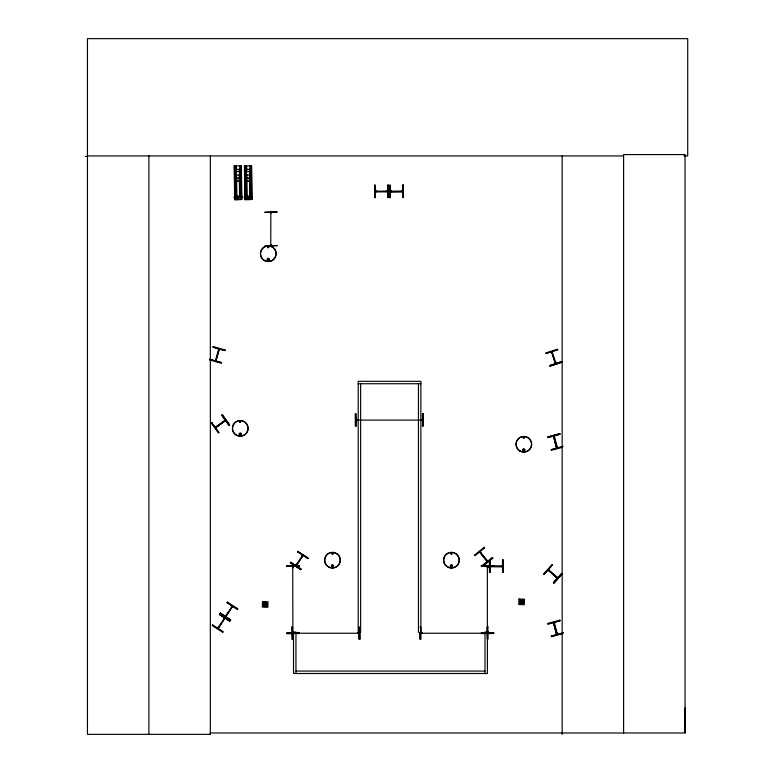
<?xml version="1.0" encoding="UTF-8"?>
<svg xmlns="http://www.w3.org/2000/svg" width="773" height="773" viewBox="0 0 773 773"><rect width="100%" height="100%" fill="white"/><g stroke="black" fill="none" stroke-linecap="round" stroke-linejoin="round"><path stroke-width="1.16" d="M685.129 707.836L685.042 732.988L210.343 732.988L210.333 734.35L210.333 155.933M549.274 570.918L548.54 569.691L548.26 570.194L557.352 578.301M219.29 349.01L215.957 360.788L215.358 360.653L215.735 359.493M218.401 350.072L218.74 348.865M219.155 349.251L218.653 349.01M219.213 349.27L215.909 360.711M216.45 427.025L216.025 426.58L216.45 426.967M225.561 420.483L224.605 421.295L224.315 420.676M217.628 628.227L218.218 627.116L218.672 627.415M295.73 565.517L296.842 564.599M293.354 567.43L292.793 567.691L292.783 566.445L293.286 566.57M292.648 631.754L293.276 631.522L293.286 632.836M487.232 631.754L487.927 631.744M239.572 421.942C241.814 419.816 239.862 424.522 239.814 421.507M239.872 421.942L240.577 421.749L239.968 422.106M267.593 247.263C269.371 245.002 268.618 249.718 267.68 247.099M268.589 247.35L267.941 247.07L268.656 247.263M268.994 259.718L268.076 258.81M332.1 553.623L332.854 553.719L332.148 553.806M333.124 553.893C331.936 551.449 331.607 555.594 332.999 554.028M333.279 566.203C331.153 562.696 331.53 568.638 332.989 566.512M450.746 553.719C452.534 551.458 451.78 556.174 450.833 553.565M452.244 566.203C450.814 562.918 450.273 568.812 452.176 565.981M523.447 437.808L524.152 437.624L523.543 437.972M218.315 349.908L218.981 350.101M551.661 351.812L555.372 363.677M264.791 606.602L266.869 605.848L267.352 604.815L266.588 602.737L265.554 602.254L264.414 602.351L262.994 604.042L263.748 606.119L264.791 606.602L265.236 604.08L265.11 604.776M265.236 604.08L265.554 602.254M521.244 604.051L523.321 603.288L523.804 602.254L523.05 600.177L522.017 599.693L520.876 599.8L519.456 601.491L520.21 603.568L521.244 604.051L521.688 601.52L521.572 602.215M521.688 601.52L522.017 599.693M292.725 566.57L292.87 632.749M292.793 567.566L293.286 567.43M292.716 631.754L293.276 631.754M293.267 632.701L293.209 631.618M487.309 566.57L487.811 567.691L487.869 566.348M487.377 567.566L487.879 567.43M487.299 631.754L487.86 631.754M487.85 632.701L487.328 632.71M553.787 436.03L554.56 436.977L554.019 437.132M553.787 622.497L556.956 634.343M557.72 577.866L556.86 576.958L556.27 577.344M271.4 212.865L270.763 212.43L271.458 212.43M270.763 245.022L271.439 245.514L270.763 245.456L270.83 212.43M248.742 199.048L247.978 199.115L248.742 198.98L247.978 198.845L248.742 198.709L247.978 198.574L248.742 198.439L248.036 197.782M209.57 359.261L221.542 362.605L221.358 363.242L209.396 359.86M215.396 360.701L218.711 348.99M225.117 349.947L224.933 350.613L212.971 347.232L213.155 346.565L225.107 350.005M224.875 618.1L218.208 628.362L217.715 627.976M223.697 618.796L224.257 619.047M232.586 606.235L225.929 616.496L225.387 616.187L226.093 615.192M224.73 618.323L218.189 628.285M226.421 615.714L225.89 615.376M232.113 605.926L231.388 606.795L231.91 607.143M302.987 555.4L296.31 565.662L295.817 565.266M302.514 555.101L302.117 556.492M271.391 245.456L271.381 245.022M240.896 434.581L240.896 433.837M331.752 565.788L332.467 565.237M451.761 553.912L451.239 553.391L451.596 554.009M479.647 551.864L487.154 561.449M486.526 560.56L487.096 560.377M487.753 561.295L486.517 560.444M238.499 197.762L237.784 198.574L238.557 198.709L237.794 198.845L238.557 198.98L237.794 199.115M231.388 606.795L231.823 607.404M301.789 555.971L302.204 556.608M292.783 566.319L292.725 567.44M487.367 566.319L487.29 567.624M215.599 359.725L216.111 359.735M375.291 191.192L376.635 191.115L376.412 191.743M390.307 191.192L391.524 191.134L391.438 191.743M355.957 419.681L357.339 419.671M421.14 419.681L422.522 419.681M358.044 632.691L358.054 633.377M420.725 632.816L421.971 632.691L421.845 633.367M490.13 566.068L491.512 566.058L490.13 566.503M212.594 624.961L212.217 625.541L222.672 632.256M217.696 628.12L224.711 618.197M225.407 616.245L232.47 606.167L225.9 616.41M222.643 632.304L223.02 631.734L212.575 624.98M297.479 551.825L297.856 551.246L308.282 558.029L307.905 558.608L297.528 551.758M295.798 565.411L302.871 555.333L296.291 565.575M300.745 569.604L301.122 569.025L290.696 562.251L290.319 562.821L300.745 569.604L290.358 562.773M557.014 447.896L557.294 446.794L556.55 446.717M556.686 633.425L557.188 633.193L557.459 634.382M268.917 259.892C265.139 260.395 270.763 257.477 268.27 260.269M523.34 437.334C523.002 440.195 525.804 436.32 523.292 437.508M450.901 565.459L450.717 566.174M375.552 191.752L375.552 191.124M376.509 191.656L376.412 191.115M387.466 191.607L375.369 191.578L387.611 191.578L387.457 191.047M391.438 191.675L390.442 191.733L390.568 191.124M391.621 191.704L391.428 191.057M402.578 191.588L390.346 191.685L402.482 191.675L401.487 191.115L402.743 191.115M355.957 420.106L356.218 419.613M357.174 420.145L357.078 419.604M422.522 420.106L421.275 420.232L421.391 419.623M359.097 633.338L357.918 632.816L359.174 632.816M420.985 632.749L421.942 633.28M502.556 565.991L501.184 566.435L502.566 566.628L490.333 566.628L490.382 566M420.725 633.242L487.154 633.242L487.019 632.749M263.748 606.119L264.946 604.699M265.4 604.157L266.588 602.737M520.21 603.568L521.398 602.138M521.852 601.597L523.05 600.177M544.028 574.291L552.299 565.005L544.163 574.407L543.641 573.943L551.961 564.696L552.434 565.121M548.907 570.764L549.323 570.3M553.439 582.668L561.71 573.392L562.232 573.846L553.961 583.132L553.439 582.668L561.778 573.45M553.574 582.784L561.845 573.508M553.912 583.093L562.184 573.808M216.527 426.851L215.503 427.72M224.354 420.725L224.682 421.179M225.387 420.686L215.715 427.643M555.913 363.494L555.632 362.276L554.937 362.353M296.291 564.541L296.774 564.705M556.686 446.688L557.227 446.813M293.228 567.566L293.218 566.445M487.811 567.566L487.869 566.57M474.854 555.478L484.555 547.709L474.941 555.594L474.525 555.072L484.227 547.303L484.661 547.844M480.477 553.12C481.492 552.734 480.091 550.946 479.666 552.106L487.309 561.652M482.729 565.314L492.43 557.546L492.865 558.087L483.164 565.855L482.729 565.314L492.546 557.681M483.125 565.807L492.826 558.038M239.727 433.682L240.625 433.566M523.302 449.548C526.886 449.277 521.572 452.36 523.611 449.258M211.705 422.454L211.135 422.85L218.401 432.948L218.914 432.58L211.628 422.502L218.778 432.677M221.832 415.236L222.392 414.84L229.6 424.966L229.04 425.363L221.832 415.236L229.059 425.353M215.541 427.614L225.455 420.551L215.551 427.72L215.319 427.083L225.31 420.126M238.528 197.83L237.852 197.782M332.844 566.628L332.274 566.696M263.091 605.182L264.839 604.554M265.506 604.312L267.245 603.674M519.553 602.631L521.302 601.993M521.959 601.752L523.707 601.114M557.72 349.657L545.902 353.493L557.748 349.734L557.565 349.164L545.738 353L545.951 353.657M551.593 352.044L552.212 351.899L551.99 352.971M551.99 353.28L552.54 352.701M561.613 361.638L549.796 365.484L550.009 366.141L561.826 362.295L561.613 361.638L549.845 365.648M549.99 366.083L561.807 362.247M547.989 437.605L547.815 436.938L559.807 433.672L559.99 434.339L547.97 437.518L559.942 434.175M547.825 436.987L559.826 433.73M553.835 436.223L556.918 448.069M551.265 449.625L563.256 446.34M551.304 449.76L562.203 446.804M562.338 447.296L551.439 450.263L551.255 449.596M559.826 620.197L547.815 623.405L547.989 624.072L559.981 620.787L559.807 620.149M547.97 623.985L559.971 620.729M554.057 623.685C555.188 624.236 554.512 621.743 553.71 622.729L556.918 634.536M556.55 633.184L557.294 633.261M563.256 632.836L551.255 636.073L551.439 636.739L562.329 633.715M551.304 636.237L563.275 632.894M501.435 565.933L501.435 566.493M502.305 566.493L490.256 566.503M293.74 633.367L293.866 632.691L292.745 632.71M486.159 632.758L486.169 633.319M401.622 190.989L401.622 191.675M451.625 566.696L450.785 566.358M234.238 165.953L241.418 165.847L241.785 199.511L235.089 199.579M234.76 169.364L240.973 169.297M244.944 169.364L251.157 169.297M234.779 171.645L240.992 171.577M244.964 171.645L251.186 171.577M234.818 175.056L241.031 174.988M245.002 175.056L251.225 174.988M234.847 178.09L241.06 178.022M245.031 178.09L251.244 178.022M234.876 181.51L241.099 181.442M245.07 181.51L251.283 181.442M390.346 191.685L402.627 191.578M235.05 196.168L241.263 196.1M245.234 196.168L251.447 196.1M234.026 197.163L242.307 197.076M244.21 197.163L252.491 197.076M234.026 197.424L242.316 197.328M244.21 197.424L252.5 197.328M237.669 197.704L238.654 197.743M247.862 197.704L248.838 197.743M235.581 199.608L234.606 199.618L234.267 165.953M235.813 199.598L236.789 199.589M237.688 199.608L238.673 199.598M244.79 199.618L251.969 199.511L251.583 165.847L244.423 165.953L244.944 199.618M374.557 185.191L375.253 185.191L375.301 197.617L375.079 185.191M375.417 191.192L387.592 191.115M390.442 191.192L402.482 191.047M375.291 191.617L387.592 191.54M375.33 197.617L374.644 197.627L374.615 185.191M389.66 197.627L390.355 197.617L390.268 185.191L389.582 185.191L389.718 197.627M402.781 197.54L403.477 197.54L403.39 185.105L402.704 185.114L402.781 197.54L402.791 185.114M423.169 413.671L422.483 413.681L422.56 426.107L423.246 426.107L423.111 413.671M356.092 419.681L357.213 419.671M357.213 420.106L356.092 420.106L422.396 420.106L422.261 419.546M421.266 419.681L422.387 419.681M422.396 420.106L421.401 420.183M355.995 426.107L355.309 426.116L355.232 413.681L355.918 413.681L355.995 426.107L355.744 413.681M490.092 560.067L489.396 560.077L489.473 572.503L490.169 572.503L490.005 560.067M502.518 559.99L503.213 559.99L503.291 572.416L502.605 572.426L502.518 559.99L502.682 572.426M286.783 566.184L299.219 566.184L299.209 565.585L286.783 565.662L286.783 566.348L299.219 566.271M493.802 565.585L481.366 565.662L481.366 566.348L493.802 566.271L493.802 565.585L481.366 565.72M490.256 566.068L502.295 565.933M481.366 566.329L493.802 566.097M419.99 626.816L420.686 626.816L420.763 639.242L420.077 639.252L420.029 632.469L420.135 639.252M487.937 626.806L487.241 626.816L487.328 639.242L488.014 639.242L487.879 626.806M299.219 633.464L295.837 633.483L299.219 633.522L299.219 632.836L286.783 632.913L286.793 633.599L293.576 633.56M286.793 633.087L299.219 632.923M357.918 632.816L358.914 632.681M286.793 633.541L293.576 633.502M357.918 633.251L359.049 633.242L292.745 633.242L292.783 631.618M420.985 633.377L421.981 633.242M487.029 633.57L493.812 633.522L493.802 632.836L481.376 632.913L481.376 633.599M481.376 633.087L493.802 632.923M486.033 633.251L487.154 633.242M487.029 633.309L485.898 632.816L487.377 632.874M481.376 633.541L484.768 633.58M85.291 156.417L87.446 156.407M264.897 212.237L277.323 211.937L264.897 212.324M277.333 245.65L264.897 245.949L277.323 245.563M87.446 155.933L623.598 155.933M684.095 155.933L687.709 155.933L687.709 38.65L87.446 38.65L87.446 734.35L210.42 734.35L210.42 732.988M358.199 383.737L420.87 383.737M502.566 566.599L490.333 566.454M295.953 671.08L485.009 671.08M224.402 617.801L223.619 618.787L224.093 619.308M523.823 449.335L524.345 449.548M519.456 601.491L521.282 601.809M521.978 601.935L523.804 602.254M262.994 604.042L264.82 604.37M265.516 604.486L267.352 604.815M386.606 191.617L386.471 191.008L387.717 191.115M491.251 566L491.386 566.493M293.73 632.739L293.866 633.242L292.87 633.309M213.019 347.067L224.953 350.536M209.56 359.271L221.522 362.663M270.859 212.913L270.898 212.372M268.076 260.24L267.555 259.718M557.149 578.117L548.25 570.01M297.576 551.68L307.992 558.464M290.609 562.386L301.074 569.102M227.127 602.582L237.601 609.288M220.257 613.153L230.683 619.927M219.416 614.458L229.881 621.163M212.498 625.106L222.972 631.802M519.939 600.447L521.36 601.645M521.901 602.099L523.321 603.288M263.477 603.008L264.897 604.206M265.439 604.65L266.869 605.848M548.54 569.691L557.575 577.653M550.241 571.72L555.565 576.465M480.062 551.7L487.637 561.053M481.395 553.98L485.859 559.555M222.344 414.869L229.552 424.995M221.967 415.14L229.185 425.266M555.623 362.411L555.091 362.585M555.391 363.59L551.68 352.073M553.951 437.141L554.618 436.967M556.918 447.789L553.816 436.156M520.876 599.8L521.504 601.539M521.746 602.206L522.384 603.945M264.414 602.351L265.052 604.1M265.294 604.757L265.931 606.505M552.106 351.802L555.893 363.233M554.231 436.04L557.43 447.789M554.231 622.507L557.43 634.256M251.457 165.847L251.824 199.511M251.109 165.847L251.486 199.511M250.819 169.461L250.848 171.867M250.877 174.273L250.916 177.877M250.954 181.481L251.119 197.115M250.703 169.461L250.694 171.867M250.723 174.273L250.79 177.877M250.829 181.481L251.003 199.521M250.442 169.461L250.462 171.867M250.529 177.877L250.491 174.273L250.375 177.877M250.568 181.491L250.742 197.115L250.413 181.491M250.288 169.461L250.433 171.867M249.901 165.857L250.268 199.531M249.882 169.471L249.911 171.877M249.94 174.283L249.979 177.887M250.017 181.491L250.181 197.125M249.611 169.471L249.64 171.877M249.669 174.283L249.708 177.887M249.747 181.5L249.911 197.125M249.457 169.471L249.515 171.877M249.515 174.283L249.582 177.887M249.621 181.5L249.756 197.125M249.331 199.54L247.428 199.56M246.606 165.924L246.645 171.935M246.674 174.34L246.742 177.945M246.751 181.558L246.945 197.183M246.452 165.924L246.519 171.935M246.548 174.34L246.587 177.954M246.626 181.558L246.8 197.192M246.056 165.934L246.481 199.598M245.785 165.934L245.853 171.944M245.872 174.35L245.92 177.954M245.959 181.568L246.123 197.192M245.659 165.934L245.698 171.944M245.727 174.35L245.795 177.964M245.804 181.568L245.998 197.202M245.399 165.934L245.466 171.954L245.244 165.944M245.495 174.36L245.534 177.964L245.341 174.36M245.737 197.202L245.572 181.568L245.756 199.579M244.906 165.944L245.273 199.608M244.848 165.944L245.215 199.608M241.273 165.847L241.63 199.511M240.925 165.847L241.302 199.511M240.867 165.847L241.234 199.511M240.635 169.461L240.664 171.867M240.693 174.273L240.732 177.877M240.77 181.481L240.934 197.115M240.509 169.461L240.509 171.867M240.567 174.273L240.577 177.877M240.645 181.481L240.818 199.521M240.219 169.461L240.277 171.867M240.277 174.273L240.345 177.877M240.355 181.491L240.548 197.115M240.103 169.461L240.123 171.867M240.152 174.273L240.19 177.877M240.229 181.491L240.403 197.115M239.823 169.471L239.843 171.877M239.872 174.273L239.91 177.887M239.949 181.491L240.239 197.357M239.717 165.857L240.084 199.531M239.427 169.471L239.456 171.877M239.475 174.283L239.524 177.887M239.562 181.5L239.727 197.125M239.272 169.471L239.33 171.877M239.33 174.283L239.398 177.887M239.408 181.5L239.601 197.125M239.137 199.54L237.243 199.56M236.422 165.924L236.461 171.935M236.48 174.34L236.548 177.945M236.557 181.558L236.76 197.183M236.267 165.924L236.335 171.935M236.364 174.34L236.403 177.954M236.441 181.558L236.606 197.192M236.296 199.598L235.929 165.934L235.939 171.944M235.958 174.35L235.997 177.954M236.036 181.558L236.094 197.395M235.601 165.934L235.668 171.944M235.688 174.35L235.726 177.954M235.765 181.568L235.939 197.192M235.446 165.934L235.543 171.944M235.572 174.35L235.572 177.964M235.649 181.568L235.784 197.202M235.185 165.944L235.562 199.579M235.06 165.944L235.127 171.954M235.156 174.36L235.195 177.964M235.234 181.568L235.398 197.202M234.779 165.944L235.147 199.608M234.721 165.944L235.031 199.608M234.393 165.944L234.75 199.618M503.155 559.99L503.233 572.416M502.692 559.99L502.769 572.426M489.918 560.077L489.995 572.503M487.792 631.618L487.802 632.739M487.415 626.816L487.492 639.242M422.57 413.681L422.647 426.107M420.512 626.816L420.676 639.242M403.332 185.105L403.419 197.54M402.878 185.114L402.955 197.54M390.104 185.191L390.181 197.627M387.853 185.114L387.843 197.54M359.841 639.242L359.803 632.459L359.899 639.242L359.213 639.242L359.136 626.816L359.3 639.242L359.339 632.459M292.397 626.816L292.484 639.242M685.042 732.988L685.042 154.571L623.598 154.571L623.598 732.988M562.164 155.933L562.164 734.35M487.367 566.445L487.367 632.749M485.009 673.496L485.009 632.053L487.425 632.053L487.425 673.496L293.527 673.496L293.527 632.053L295.953 632.053L295.953 673.496M418.454 383.737L418.454 632.362L420.87 632.362L420.87 381.321L358.199 381.321L358.199 632.362L360.614 632.362L360.614 383.737M148.889 155.933L148.889 734.35M239.437 433.991C240.471 437.209 241.939 431.711 239.437 433.991M219.745 613.955L219.368 614.535L229.794 621.308L230.17 620.729L219.745 613.955M220.305 613.086L219.928 613.665L230.354 620.439L230.731 619.859L220.305 613.086M227.455 602.08L227.078 602.66L237.504 609.433L237.881 608.853L227.417 602.128M262.52 601.568L262.308 607.076L267.825 607.288L268.028 601.78L262.52 601.568M518.973 599.007L518.77 604.525L524.278 604.737L524.49 599.22L518.973 599.007M553.555 436.281L556.56 448.147L553.555 436.281M553.555 622.758L556.56 634.614L553.555 622.758M388.375 185.105L387.679 185.114L387.766 197.54L388.452 197.54L388.375 185.105M292.571 626.816L291.885 626.816L291.962 639.252L292.648 639.242L292.484 626.816M523.224 451.113A1.208 1.208 0 0 0 525.031 450.079A1.208 1.208 0 0 0 523.224 449.036A1.208 1.208 0 0 0 523.224 451.113M519.968 450.939A7.711 7.711 0 0 0 531.534 444.262A7.711 7.711 0 0 0 519.968 437.595A7.711 7.711 0 0 0 519.968 450.939M519.891 451.074A7.865 7.865 0 0 0 531.689 444.262A7.865 7.865 0 0 0 519.891 437.46A7.865 7.865 0 0 0 519.891 451.074M450.582 566.831A1.208 1.208 0 0 0 452.591 566.29A1.208 1.208 0 0 0 451.123 564.821A1.208 1.208 0 0 0 450.582 566.831M447.548 566.899A7.769 7.769 0 0 0 459.201 560.174A7.769 7.769 0 0 0 447.548 553.449A7.865 7.865 0 0 0 447.499 566.986A7.865 7.865 0 0 0 459.288 560.174A7.865 7.865 0 0 0 447.499 553.362A7.769 7.769 0 0 0 447.548 566.899M331.907 566.947A1.121 1.121 0 0 0 333.588 565.981A1.121 1.121 0 0 0 331.907 565.015A1.121 1.121 0 0 0 331.907 566.947M328.593 566.889A7.759 7.759 0 0 0 340.226 560.174A7.759 7.759 0 0 0 328.593 553.458A7.759 7.759 0 0 0 328.593 566.889M328.535 566.986A7.865 7.865 0 0 0 340.333 560.174A7.865 7.865 0 0 0 328.535 553.362A7.865 7.865 0 0 0 328.535 566.986M239.649 435.247A1.208 1.208 0 0 0 241.456 434.204A1.208 1.208 0 0 0 239.649 433.16A1.208 1.208 0 0 0 239.649 435.247M236.364 435.122A7.769 7.769 0 0 0 248.017 428.397A7.769 7.769 0 0 0 236.364 421.671A7.769 7.769 0 0 0 236.364 435.122A7.865 7.865 0 0 0 248.114 428.397A7.865 7.865 0 0 0 236.325 421.585A7.865 7.865 0 0 0 236.325 435.199M267.671 260.569A1.208 1.208 0 0 0 269.477 259.525A1.208 1.208 0 0 0 267.671 258.482A1.208 1.208 0 0 0 267.671 260.569M264.385 260.443A7.769 7.769 0 0 0 276.038 253.718A7.769 7.769 0 0 0 264.385 246.983A7.769 7.769 0 0 0 264.385 260.443M264.337 260.52A7.865 7.865 0 0 0 276.135 253.718A7.865 7.865 0 0 0 264.337 246.906A7.865 7.865 0 0 0 264.337 260.52M247.186 180.756A1.382 1.382 0 0 0 249.495 180.109A1.382 1.382 0 0 0 247.785 178.437A1.382 1.382 0 0 0 247.186 180.756M237.002 180.756A1.382 1.382 0 0 0 239.311 180.109A1.382 1.382 0 0 0 237.601 178.437A1.382 1.382 0 0 0 237.002 180.756"/></g></svg>
